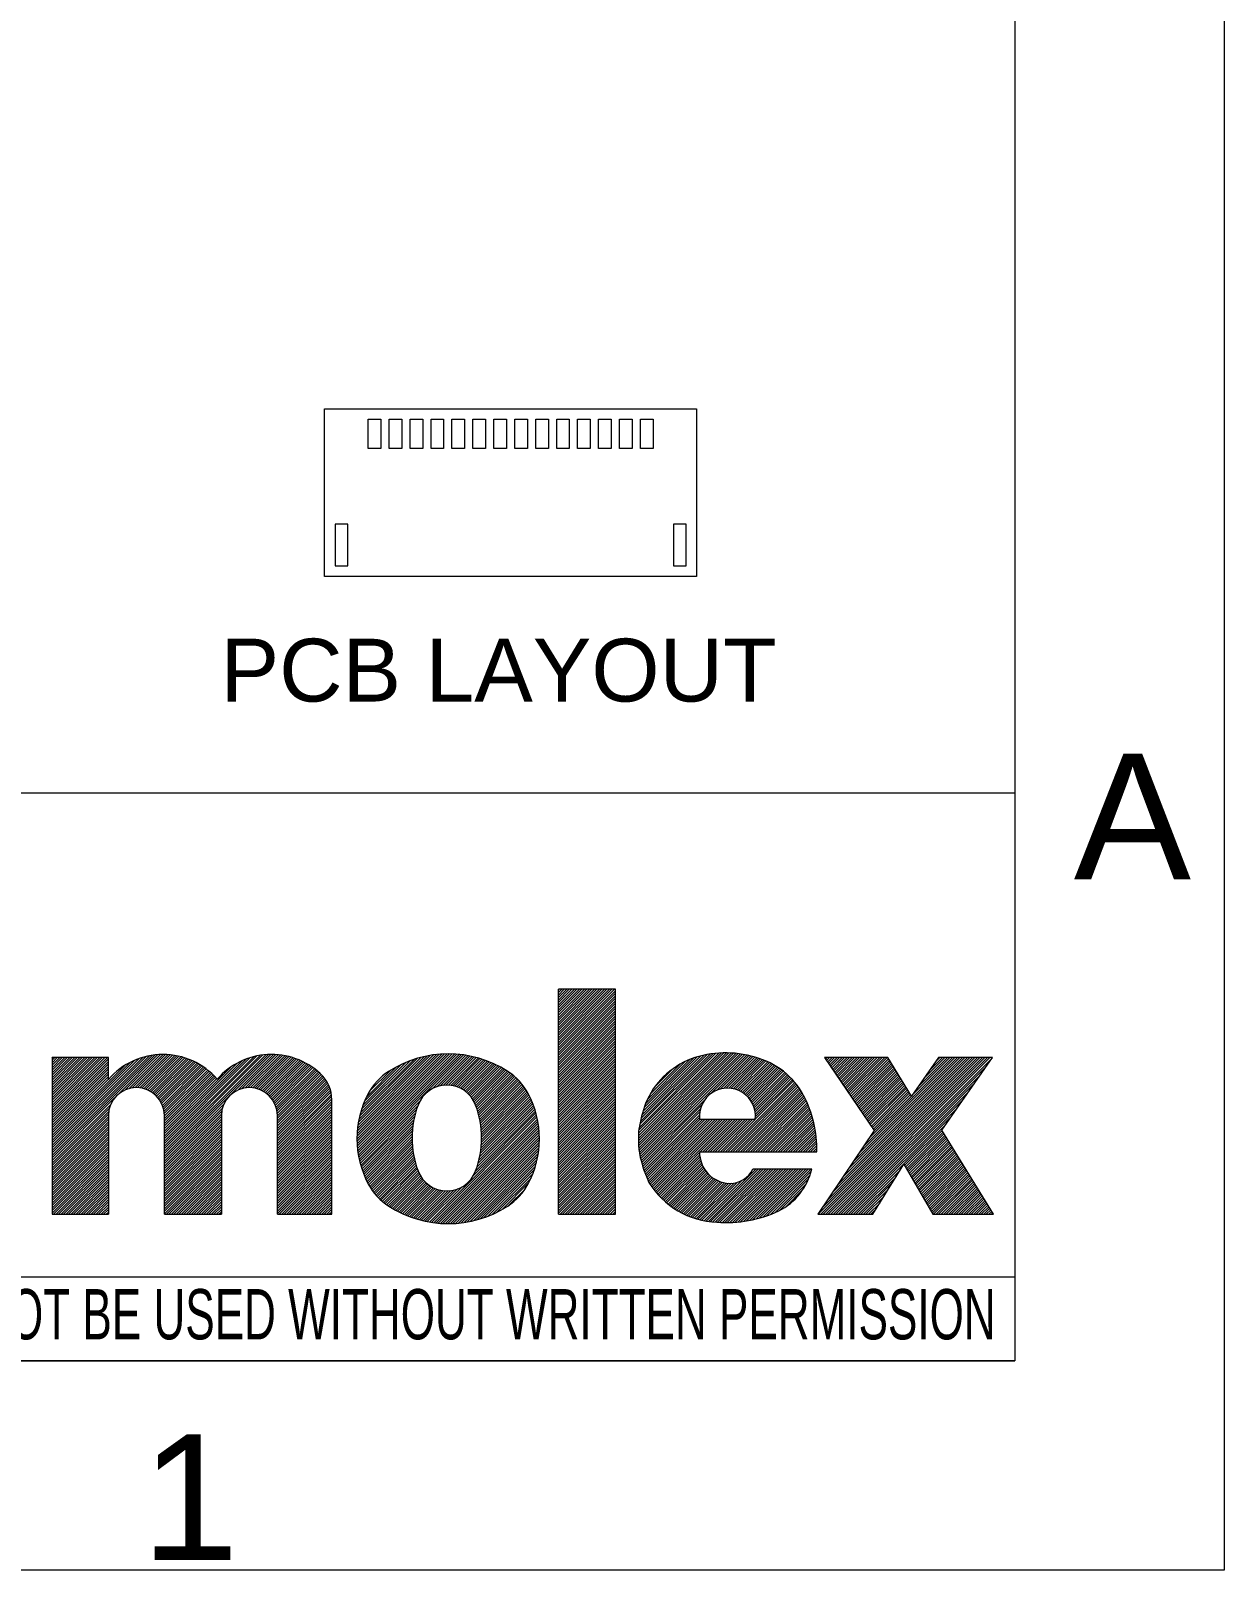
# Model space of a CAD drawing. Header units: millimetres. Extents: x 0 to 100, y 0 to 75.
# Drawn here: x 71.51 to 100, y 0 to 36.75 of the extents above; entities that cross this region are included whole.
import ezdxf

# ---------------------------------------------------------------- set-up
doc = ezdxf.new("R2010")
doc.units = ezdxf.units.MM
doc.layers.add('1', color=7, linetype='Continuous', true_color=0xffffff)
doc.layers.add('256', color=7, linetype='Continuous', true_color=0xffffff)
doc.styles.add('Arial', font='Arial')
doc.styles.add('Arial Unicode MS', font='Arial Unicode MS')

# ---------------------------------------------------------------- blocks, each defined once
blk = doc.blocks.new('HATCH1')
at = {"color": 1, "lineweight": 13}
for p, q in [((84.107715, 13.849075), (84.126319, 13.867679)), ((84.107715, 13.789211), (84.186182, 13.867679)), ((84.107715, 13.729347), (84.246046, 13.867679)), ((84.107715, 13.669484), (84.30591, 13.867679)), ((84.107715, 13.60962), (84.365773, 13.867679)), ((84.107715, 13.549756), (84.425637, 13.867679)), ((84.107715, 13.489893), (84.485501, 13.867679)), ((84.107715, 13.430029), (84.545364, 13.867679)), ((84.107715, 13.370165), (84.605228, 13.867679)), ((84.107715, 13.310302), (84.665092, 13.867679)), ((84.107715, 13.250438), (84.724955, 13.867679)), ((84.107715, 13.190574), (84.784819, 13.867679)), ((84.107715, 13.130711), (84.844683, 13.867679)), ((84.107715, 13.070847), (84.904546, 13.867679)), ((84.107715, 13.010983), (84.96441, 13.867679)), ((84.107715, 12.95112), (85.024274, 13.867679)), ((84.107715, 12.891256), (85.084137, 13.867679)), ((84.107715, 12.831392), (85.144001, 13.867679)), ((84.107715, 12.771529), (85.203865, 13.867679)), ((84.107715, 12.711665), (85.263728, 13.867679)), ((84.107715, 12.651802), (85.323592, 13.867679)), ((84.107715, 12.591938), (85.383456, 13.867679)), ((84.107715, 12.532074), (85.443319, 13.867679)), ((84.107715, 12.472211), (85.470664, 13.83516)), ((84.107715, 12.412347), (85.470664, 13.775296)), ((84.107715, 12.352483), (85.470664, 13.715433)), ((84.107715, 12.29262), (85.470664, 13.655569)), ((84.107715, 12.232756), (85.470664, 13.595705)), ((84.107715, 12.172892), (85.470664, 13.535842)), ((84.107715, 12.113029), (85.470664, 13.475978)), ((84.107715, 12.053165), (85.470664, 13.416114)), ((84.107715, 11.993301), (85.470664, 13.356251)), ((84.107715, 11.933438), (85.470664, 13.296387)), ((84.107715, 11.873574), (85.470664, 13.236523)), ((84.107715, 11.81371), (85.470664, 13.17666)), ((84.107715, 11.753847), (85.470664, 13.116796)), ((84.107715, 11.693983), (85.470664, 13.056932)), ((84.107715, 11.634119), (85.470664, 12.997069)), ((84.107715, 11.574256), (85.470664, 12.937205)), ((84.107715, 11.514392), (85.470664, 12.877341)), ((84.107715, 11.454528), (85.470664, 12.817478)), ((84.107715, 11.394665), (85.470664, 12.757614)), ((84.107715, 11.334801), (85.470664, 12.69775)), ((84.107715, 11.274937), (85.470664, 12.637887)), ((84.107715, 11.215074), (85.470664, 12.578023)), ((84.107715, 11.15521), (85.470664, 12.518159)), ((72.017676, 9.84063), (74.479896, 12.30285)), ((72.017676, 9.900493), (74.411199, 12.294017)), ((72.017676, 9.960357), (74.338984, 12.281666)), ((72.017676, 10.020221), (74.262548, 12.265093)), ((72.017676, 10.080084), (74.18088, 12.243288)), ((72.017676, 12.235176), (72.019509, 12.237009)), ((72.017676, 12.175313), (72.079373, 12.237009)), ((72.017676, 12.115449), (72.139236, 12.237009)), ((72.017676, 12.055585), (72.1991, 12.237009)), ((72.017676, 11.995722), (72.258963, 12.237009)), ((72.017676, 11.935858), (72.318827, 12.237009)), ((72.017676, 11.875994), (72.378691, 12.237009)), ((72.017676, 11.816131), (72.438554, 12.237009)), ((72.017676, 11.756267), (72.498418, 12.237009)), ((72.017676, 11.696403), (72.558282, 12.237009)), ((72.017676, 11.63654), (72.618145, 12.237009)), ((72.017676, 11.576676), (72.678009, 12.237009)), ((72.017676, 11.516812), (72.737873, 12.237009)), ((72.017676, 11.456949), (72.797736, 12.237009)), ((72.017676, 11.397085), (72.8576, 12.237009)), ((72.017676, 11.337221), (72.917464, 12.237009)), ((72.017676, 11.277358), (72.977327, 12.237009)), ((72.017676, 11.217494), (73.037191, 12.237009)), ((72.017676, 11.15763), (73.097055, 12.237009)), ((72.017676, 11.097767), (73.156918, 12.237009)), ((72.017676, 11.037903), (73.216782, 12.237009)), ((72.017676, 10.978039), (73.276646, 12.237009)), ((72.017676, 10.918176), (73.336509, 12.237009)), ((72.017676, 10.139948), (74.092429, 12.214701)), ((72.017676, 10.858312), (73.3644, 12.205037)), ((72.017676, 10.199812), (73.994589, 12.176725)), ((72.017676, 10.798448), (73.3644, 12.145173)), ((73.609969, 11.373059), (74.545588, 12.308679)), ((73.762404, 11.465631), (74.608665, 12.311892)), ((73.854778, 11.498141), (74.669429, 12.312792)), ((73.930554, 11.514054), (74.728119, 12.311618)), ((73.997015, 11.52065), (74.784931, 12.308567)), ((74.057111, 11.520883), (74.840027, 12.303799)), ((74.112393, 11.516301), (74.893539, 12.297448)), ((74.16379, 11.507835), (74.945582, 12.289627)), ((74.211909, 11.49609), (74.996253, 12.280434)), ((74.25717, 11.481487), (75.045634, 12.269951)), ((74.299869, 11.464323), (75.093797, 12.258251)), ((74.340226, 11.444816), (75.140805, 12.245395)), ((74.3784, 11.423126), (75.186713, 12.23144)), ((74.414506, 11.399369), (75.23157, 12.216432)), ((74.448627, 11.373627), (75.275416, 12.200416)), ((74.480816, 11.345951), (75.318291, 12.183427)), ((74.511099, 11.316371), (75.360228, 12.1655)), ((74.539481, 11.28489), (75.401256, 12.146664)), ((74.697324, 9.826413), (77.182133, 12.311223)), ((74.697324, 9.886277), (77.118344, 12.307297)), ((74.697324, 9.946141), (77.051838, 12.300655)), ((74.697324, 10.006004), (76.982196, 12.290877)), ((74.697324, 10.065868), (76.908859, 12.277403)), ((74.697324, 10.125732), (76.831051, 12.259458)), ((74.697324, 10.185595), (76.747637, 12.235908)), ((74.697324, 10.245459), (76.65684, 12.204975)), ((74.697324, 10.305323), (76.555565, 12.163563)), ((76.283554, 11.352779), (77.24353, 12.312756)), ((76.453371, 11.462733), (77.302791, 12.312153)), ((76.547258, 11.496756), (77.360121, 12.30962)), ((76.623759, 11.513394), (77.415692, 12.305327)), ((76.69068, 11.520451), (77.469644, 12.299415)), ((76.751111, 11.521019), (77.522096, 12.292003)), ((76.806655, 11.516699), (77.573149, 12.283193)), ((76.858268, 11.508448), (77.62289, 12.27307)), ((76.906574, 11.49689), (77.671394, 12.261711)), ((76.951998, 11.482451), (77.718726, 12.249179)), ((76.994847, 11.465436), (77.764943, 12.235532)), ((77.035341, 11.446067), (77.810095, 12.220821)), ((77.073644, 11.424506), (77.854226, 12.205088)), ((77.109874, 11.400872), (77.897375, 12.188373)), ((77.144114, 11.375248), (77.939576, 12.17071)), ((77.176418, 11.347689), (77.98086, 12.152131)), ((77.206817, 11.318224), (78.021254, 12.132662)), ((79.295523, 10.29402), (81.322868, 12.321365)), ((79.296169, 10.35453), (81.258493, 12.316854)), ((79.296433, 10.235066), (81.385599, 12.324232)), ((79.298502, 10.416726), (81.19233, 12.310554)), ((79.298785, 10.177554), (81.446812, 12.325582)), ((79.302482, 10.121388), (81.506615, 12.325521)), ((79.302676, 10.480764), (81.124205, 12.302293)), ((79.307441, 10.066484), (81.565099, 12.324141)), ((79.308879, 10.54683), (81.053911, 12.291862)), ((79.313588, 10.012766), (81.622347, 12.321526)), ((79.317335, 10.61515), (80.981195, 12.279011)), ((79.320857, 9.960172), (81.678431, 12.317746)), ((79.328321, 10.686), (80.905747, 12.263426)), ((79.32919, 9.908642), (81.733414, 12.312865)), ((79.338537, 9.858125), (81.787353, 12.306941)), ((79.342186, 10.759728), (80.827173, 12.244715)), ((79.348852, 9.808576), (81.840299, 12.300023)), ((79.359378, 10.836784), (80.744962, 12.222368)), ((79.38049, 10.91776), (80.658435, 12.195705)), ((79.406335, 11.003469), (80.56665, 12.163783)), ((81.091268, 11.491129), (81.892297, 12.292158)), ((81.198746, 11.538742), (81.943389, 12.283386)), ((81.282468, 11.562601), (81.993611, 12.273744)), ((81.3546, 11.57487), (82.042999, 12.263268)), ((81.41929, 11.579696), (82.091581, 12.251987)), ((81.478557, 11.579099), (82.139387, 12.239929)), ((81.533566, 11.574244), (82.186442, 12.22712)), ((81.585058, 11.565873), (82.23277, 12.213584)), ((81.63354, 11.554491), (82.278392, 12.199343)), ((81.67937, 11.540457), (82.323329, 12.184416)), ((81.722812, 11.524036), (82.367598, 12.168822)), ((81.764064, 11.505424), (82.411217, 12.152577)), ((81.803274, 11.48477), (82.454202, 12.135698)), ((84.107715, 11.095346), (85.470664, 12.458296)), ((84.107715, 11.035483), (85.470664, 12.398432)), ((84.107715, 10.975619), (85.470664, 12.338568)), ((84.107715, 10.915755), (85.470664, 12.278705)), ((84.107715, 10.855892), (85.470664, 12.218841)), ((84.107715, 10.796028), (85.470664, 12.158977)), ((86.01425, 10.308016), (88.056458, 12.350225)), ((86.014534, 10.248438), (88.116631, 12.350534)), ((86.015066, 10.368697), (87.994718, 12.348349)), ((86.015863, 10.189903), (88.175351, 12.349391)), ((86.017048, 10.430542), (87.931279, 12.344773)), ((86.018183, 10.132359), (88.232717, 12.346893)), ((86.020268, 10.493626), (87.865982, 12.33934)), ((86.021449, 10.075761), (88.288815, 12.343127)), ((86.028414, 10.022862), (88.34372, 12.338168)), ((86.029172, 10.562393), (87.798639, 12.331861)), ((86.037076, 9.971661), (88.397498, 12.332083)), ((86.044015, 10.637101), (87.729023, 12.322109)), ((86.046557, 9.921278), (88.450208, 12.324929)), ((86.056827, 9.871684), (88.501902, 12.316759)), ((86.060801, 10.71375), (87.656855, 12.309804)), ((86.067858, 9.822852), (88.552627, 12.307621)), ((86.079624, 9.774755), (88.602427, 12.297557)), ((86.079717, 10.792529), (87.581783, 12.294595)), ((86.100986, 10.873663), (87.503356, 12.276032)), ((86.12488, 10.95742), (87.420981, 12.253521)), ((86.151729, 11.044132), (87.333843, 12.226246)), ((86.181944, 11.134211), (87.239771, 12.192039)), ((86.227936, 11.240067), (87.133214, 12.145344)), ((87.736676, 11.371943), (88.651337, 12.286604)), ((87.87829, 11.453693), (88.699394, 12.274797)), ((87.969236, 11.484776), (88.746628, 12.262167)), ((88.044345, 11.50002), (88.793067, 12.248743)), ((88.110398, 11.50621), (88.839799, 12.235611)), ((88.170214, 11.506163), (88.885909, 12.221858)), ((88.225288, 11.501372), (88.931027, 12.207112)), ((88.276523, 11.492744), (88.975191, 12.191412)), ((88.324512, 11.480869), (89.018435, 12.174792)), ((88.369664, 11.466158), (89.06079, 12.157284)), ((88.412274, 11.448904), (89.102283, 12.138913)), ((90.309336, 8.497009), (94.049336, 12.237009)), ((90.369199, 8.497009), (94.109199, 12.237009)), ((90.396782, 8.644319), (93.989472, 12.237009)), ((90.429063, 8.497009), (94.169063, 12.237009)), ((90.483293, 12.202922), (90.51738, 12.237009)), ((90.488927, 8.497009), (94.228927, 12.237009)), ((90.507571, 12.167337), (90.577243, 12.237009)), ((90.519464, 8.826865), (93.929608, 12.237009)), ((90.531849, 12.131751), (90.637107, 12.237009)), ((90.54879, 8.497009), (94.28879, 12.237009)), ((90.556127, 12.096165), (90.696971, 12.237009)), ((90.580405, 12.06058), (90.756834, 12.237009)), ((90.604683, 12.024994), (90.816698, 12.237009)), ((90.608654, 8.497009), (94.348654, 12.237009)), ((90.628961, 11.989408), (90.876562, 12.237009)), ((90.642147, 9.009412), (93.869745, 12.237009)), ((90.653239, 11.953823), (90.936425, 12.237009)), ((90.668518, 8.497009), (94.408518, 12.237009)), ((90.677517, 11.918237), (90.996289, 12.237009)), ((90.701795, 11.882651), (91.056153, 12.237009)), ((90.726073, 11.847066), (91.116016, 12.237009)), ((90.728381, 8.497009), (94.466303, 12.234931)), ((90.750351, 11.81148), (91.17588, 12.237009)), ((90.76483, 9.191958), (93.809881, 12.237009)), ((90.774629, 11.775894), (91.235744, 12.237009)), ((90.798907, 11.740309), (91.295607, 12.237009)), ((90.823185, 11.704723), (91.355471, 12.237009)), ((90.847463, 11.669138), (91.415335, 12.237009)), ((90.871741, 11.633552), (91.475198, 12.237009)), ((90.887513, 9.374505), (93.750017, 12.237009)), ((90.896019, 11.597966), (91.535062, 12.237009)), ((90.920297, 11.562381), (91.594926, 12.237009)), ((90.944575, 11.526795), (91.654789, 12.237009)), ((90.968853, 11.491209), (91.714653, 12.237009)), ((90.993131, 11.455624), (91.774517, 12.237009)), ((91.010196, 9.557051), (93.690154, 12.237009)), ((91.017409, 11.420038), (91.83438, 12.237009)), ((91.041687, 11.384452), (91.894244, 12.237009)), ((91.065965, 11.348867), (91.954108, 12.237009)), ((91.090243, 11.313281), (91.986119, 12.209157)), ((91.114521, 11.277696), (92.008893, 12.172067)), ((91.132879, 9.739598), (93.63029, 12.237009)), ((91.138799, 11.24211), (92.031667, 12.134978)), ((91.255561, 9.922144), (93.570426, 12.237009)), ((91.378244, 10.104691), (93.510563, 12.237009)), ((92.543779, 11.330089), (93.450699, 12.237009)), ((92.682875, 11.529049), (93.390836, 12.237009)), ((92.821971, 11.728009), (93.330972, 12.237009)), ((92.961068, 11.926969), (93.271108, 12.237009)), ((93.100164, 12.125929), (93.211245, 12.237009)), ((72.017676, 10.259675), (73.882268, 12.124268)), ((72.017676, 10.738585), (73.3644, 12.085309)), ((72.017676, 10.319539), (73.742189, 12.044052)), ((72.017676, 10.678721), (73.3644, 12.025446)), ((72.017676, 10.618857), (73.3644, 11.965582)), ((72.017676, 10.558994), (73.3644, 11.905718)), ((72.017676, 10.49913), (73.3644, 11.845855)), ((72.017676, 10.439266), (73.3644, 11.785991)), ((74.565944, 11.251489), (75.4414, 12.126945)), ((74.590444, 11.216125), (75.480686, 12.106367)), ((74.612911, 11.178728), (75.519132, 12.08495)), ((74.633242, 11.139195), (75.556758, 12.062712)), ((74.651295, 11.097385), (75.593579, 12.039669)), ((74.666876, 11.053102), (75.629609, 12.015836)), ((74.67972, 11.006082), (75.664861, 11.991224)), ((74.689458, 10.955957), (75.699344, 11.965843)), ((74.695565, 10.902201), (75.733067, 11.939703)), ((74.697324, 10.365186), (76.437378, 12.10524)), ((74.697324, 10.42505), (76.282866, 12.010592)), ((74.697324, 10.844096), (75.766038, 11.91281)), ((74.697324, 10.784232), (75.798262, 11.88517)), ((74.697324, 10.724368), (75.829744, 11.856788)), ((74.697324, 10.664505), (75.860485, 11.827666)), ((74.697324, 10.604641), (75.890488, 11.797805)), ((74.697324, 10.544777), (75.919753, 11.767207)), ((77.235315, 11.286859), (78.060783, 12.112327)), ((77.261896, 11.253576), (78.099467, 12.091147)), ((77.286517, 11.218333), (78.137325, 12.069141)), ((77.30911, 11.181063), (78.174374, 12.046327)), ((77.329575, 11.141664), (78.210629, 12.022718)), ((77.347771, 11.099996), (78.246102, 11.998327)), ((77.363509, 11.055871), (78.280803, 11.973165)), ((77.376529, 11.009027), (78.314743, 11.947241)), ((77.386469, 10.959104), (78.347928, 11.920562)), ((77.392817, 10.905587), (78.380364, 11.893135)), ((77.39483, 10.847737), (78.412057, 11.864964)), ((77.39483, 10.787873), (78.442806, 11.835849)), ((77.39483, 10.72801), (78.472093, 11.805273)), ((77.39483, 10.668146), (78.499889, 11.773205)), ((79.438085, 11.095082), (80.46823, 12.125227)), ((79.477538, 11.194399), (80.361019, 12.07788)), ((79.527735, 11.304459), (80.241264, 12.017989)), ((79.595962, 11.43255), (80.101196, 11.937784)), ((79.755597, 11.652049), (79.880177, 11.776629)), ((81.840553, 11.462186), (82.496566, 12.118199)), ((81.875985, 11.437754), (82.538324, 12.100093)), ((81.909629, 11.411535), (82.579487, 12.081392)), ((81.941523, 11.383565), (82.620067, 12.062109)), ((81.971687, 11.353865), (82.660075, 12.042253)), ((82.000123, 11.322438), (82.69952, 12.021834)), ((82.026817, 11.289268), (82.738411, 12.000861)), ((82.051734, 11.254321), (82.776757, 11.979344)), ((82.074823, 11.217546), (82.814565, 11.957288)), ((82.096006, 11.178865), (82.851842, 11.934702)), ((82.11518, 11.138176), (82.888596, 11.911592)), ((82.132241, 11.095374), (82.924689, 11.887822)), ((82.14808, 11.051349), (82.959856, 11.863125)), ((82.16314, 11.006545), (82.994104, 11.837509)), ((82.177395, 10.960937), (83.027443, 11.810985)), ((82.19082, 10.914498), (83.059884, 11.783561)), ((84.107715, 10.736164), (85.470664, 12.099114)), ((84.107715, 10.676301), (85.470664, 12.03925)), ((84.107715, 10.616437), (85.470664, 11.979386)), ((84.107715, 10.556573), (85.470664, 11.919523)), ((84.107715, 10.49671), (85.470664, 11.859659)), ((84.107715, 10.436846), (85.470664, 11.799796)), ((86.293081, 11.365075), (87.008205, 12.0802)), ((86.399289, 11.531147), (86.842133, 11.973991)), ((88.452554, 11.429321), (89.142938, 12.119704)), ((88.490662, 11.407565), (89.182777, 12.099679)), ((88.526712, 11.383751), (89.221819, 12.078858)), ((88.560783, 11.357959), (89.260082, 12.057258)), ((88.592929, 11.330241), (89.297582, 12.034893)), ((88.623176, 11.300624), (89.334331, 12.011779)), ((88.651527, 11.269112), (89.370342, 11.987926)), ((88.677964, 11.235685), (89.405625, 11.963346)), ((88.702444, 11.200301), (89.44019, 11.938047)), ((88.724895, 11.162889), (89.474044, 11.912038)), ((88.745216, 11.123346), (89.507194, 11.885324)), ((88.763266, 11.081532), (89.539644, 11.857911)), ((88.778851, 11.037253), (89.5714, 11.829802)), ((88.791708, 10.990247), (89.602463, 11.801002)), ((88.801471, 10.940146), (89.632837, 11.771512)), ((90.788245, 8.497009), (94.326932, 12.035697)), ((90.848109, 8.497009), (94.187562, 11.836463)), ((91.163077, 11.206524), (92.054441, 12.097888)), ((91.187355, 11.170939), (92.077215, 12.060799)), ((91.211633, 11.135353), (92.099989, 12.023709)), ((91.235911, 11.099767), (92.122763, 11.98662)), ((91.260189, 11.064182), (92.145538, 11.94953)), ((91.284467, 11.028596), (92.168312, 11.912441)), ((91.308745, 10.99301), (92.191086, 11.875351)), ((91.333023, 10.957425), (92.21386, 11.838262)), ((91.357301, 10.921839), (92.236634, 11.801172)), ((91.381579, 10.886254), (92.259408, 11.764082)), ((72.017676, 10.379403), (73.3644, 11.726127)), ((74.697324, 10.484914), (75.948279, 11.735868)), ((77.39483, 10.608282), (78.526176, 11.739629)), ((77.39483, 10.548419), (78.550928, 11.704517)), ((77.39483, 10.488555), (78.574103, 11.667828)), ((77.39483, 10.428691), (78.595646, 11.629507)), ((77.39483, 10.368828), (78.615484, 11.589482)), ((77.39483, 10.308964), (78.633525, 11.547659)), ((77.39483, 10.2491), (78.649649, 11.503919)), ((77.39483, 10.189237), (78.663705, 11.458111)), ((77.39483, 10.129373), (78.675498, 11.410041)), ((82.203383, 10.867197), (83.091432, 11.755246)), ((82.21505, 10.819001), (83.122093, 11.726043)), ((82.225785, 10.769872), (83.151867, 11.695954)), ((82.235546, 10.719769), (83.180756, 11.664979)), ((82.244287, 10.668646), (83.208755, 11.633115)), ((82.251956, 10.616451), (83.235861, 11.600356)), ((82.258494, 10.563127), (83.262064, 11.566696)), ((82.263838, 10.508606), (83.287356, 11.532124)), ((82.267911, 10.452815), (83.311723, 11.496627)), ((82.270627, 10.395669), (83.335149, 11.46019)), ((82.27189, 10.337068), (83.357617, 11.422794)), ((84.107715, 10.376982), (85.470664, 11.739932)), ((84.107715, 10.317119), (85.470664, 11.680068)), ((84.107715, 10.257255), (85.470664, 11.620205)), ((84.107715, 10.197391), (85.470664, 11.560341)), ((84.107715, 10.137528), (85.470664, 11.500477)), ((84.107715, 10.077664), (85.470664, 11.440614)), ((88.090542, 9.989762), (89.747424, 11.646644)), ((88.150405, 9.989762), (89.774334, 11.613691)), ((88.210269, 9.989762), (89.800541, 11.580035)), ((88.270133, 9.989762), (89.82604, 11.54567)), ((88.329996, 9.989762), (89.850822, 11.510588)), ((88.38986, 9.989762), (89.87488, 11.474782)), ((88.449724, 9.989762), (89.898202, 11.43824)), ((88.509587, 9.989762), (89.920777, 11.400952)), ((88.805481, 10.764565), (89.719816, 11.6789)), ((88.80762, 10.886431), (89.66252, 11.741332)), ((88.809373, 10.828321), (89.691514, 11.710462)), ((90.907972, 8.497009), (94.048192, 11.637229)), ((90.967836, 8.497009), (93.908822, 11.437995)), ((91.405857, 10.850668), (92.282182, 11.726993)), ((91.430135, 10.815082), (92.304957, 11.689903)), ((91.454413, 10.779497), (92.327731, 11.652814)), ((91.478691, 10.743911), (92.350505, 11.615724)), ((91.50297, 10.708325), (92.373279, 11.578635)), ((91.527248, 10.67274), (92.396053, 11.541545)), ((91.551526, 10.637154), (92.418827, 11.504456)), ((91.575804, 10.601568), (92.441601, 11.467366)), ((91.600082, 10.565983), (92.464376, 11.430277)), ((91.62436, 10.530397), (92.48715, 11.393187)), ((72.017676, 9.780766), (73.510364, 11.273455)), ((72.017676, 9.720902), (73.417792, 11.121019)), ((72.017676, 9.661039), (73.385282, 11.028645)), ((74.697324, 9.76655), (76.22815, 11.297376)), ((74.697324, 9.706686), (76.118197, 11.127559)), ((74.697324, 9.646822), (76.084174, 11.033672)), ((77.39483, 10.069509), (78.684776, 11.359456)), ((77.39483, 10.009646), (78.691201, 11.306017)), ((77.39483, 9.949782), (78.694311, 11.249263)), ((77.39483, 9.889918), (78.694506, 11.189594)), ((77.39483, 9.830055), (78.694506, 11.129731)), ((77.39483, 9.770191), (78.694506, 11.069867)), ((79.360092, 9.759953), (80.795997, 11.195857)), ((79.372222, 9.712219), (80.748159, 11.088155)), ((82.188913, 9.715317), (83.525335, 11.051739)), ((82.210019, 9.796287), (83.509513, 11.095781)), ((82.227112, 9.873244), (83.492953, 11.139085)), ((82.240811, 9.946807), (83.475676, 11.181672)), ((82.251582, 10.017441), (83.4577, 11.223559)), ((82.259785, 10.085508), (83.43904, 11.264763)), ((82.265706, 10.151293), (83.419712, 11.305298)), ((82.269576, 10.215026), (83.39973, 11.34518)), ((82.271584, 10.276898), (83.379103, 11.384417)), ((84.107715, 10.0178), (85.470664, 11.38075)), ((84.107715, 9.957937), (85.470664, 11.320886)), ((84.107715, 9.898073), (85.470664, 11.261023)), ((84.107715, 9.838209), (85.470664, 11.201159)), ((84.107715, 9.778346), (85.470664, 11.141295)), ((84.107715, 9.718482), (85.470664, 11.081432)), ((86.092103, 9.72737), (87.60503, 11.240296)), ((86.105274, 9.680677), (87.523279, 11.098682)), ((88.569451, 9.989762), (89.942593, 11.362905)), ((88.629315, 9.989762), (89.96351, 11.323958)), ((88.689178, 9.989762), (89.983547, 11.284131)), ((88.749042, 9.989762), (90.003054, 11.243774)), ((88.808905, 9.989762), (90.022021, 11.202878)), ((88.868769, 9.989762), (90.04044, 11.161433)), ((88.928633, 9.989762), (90.0583, 11.11943)), ((88.988496, 9.989762), (90.07559, 11.076856)), ((89.04836, 9.989762), (90.092298, 11.0337)), ((91.0277, 8.497009), (93.769451, 11.238761)), ((91.087563, 8.497009), (93.630081, 11.039527)), ((91.500927, 10.287237), (92.532698, 11.319008)), ((91.62361, 10.469784), (92.509924, 11.356098)), ((72.017676, 9.601175), (73.36937, 10.952869)), ((72.017676, 9.541311), (73.362773, 10.886409)), ((72.017676, 9.481448), (73.361975, 10.825747)), ((72.017676, 9.421584), (73.361975, 10.765884)), ((72.017676, 9.361721), (73.361975, 10.70602)), ((74.697324, 9.586959), (76.067536, 10.957171)), ((74.697324, 9.527095), (76.060478, 10.890249)), ((74.697324, 9.467231), (76.059481, 10.829389)), ((74.697324, 9.407368), (76.059481, 10.769525)), ((74.697324, 9.347504), (76.059481, 10.709661)), ((77.39483, 9.710327), (78.694506, 11.010003)), ((77.39483, 9.650464), (78.694506, 10.95014)), ((77.39483, 9.5906), (78.694506, 10.890276)), ((77.39483, 9.530736), (78.694506, 10.830412)), ((77.39483, 9.470873), (78.694506, 10.770549)), ((77.39483, 9.411009), (78.694506, 10.710685)), ((79.385208, 9.665341), (80.716852, 10.996984)), ((79.399018, 9.619288), (80.691491, 10.91176)), ((79.413627, 9.574033), (80.670886, 10.831292)), ((79.429008, 9.52955), (80.654213, 10.754755)), ((79.445139, 9.485817), (80.640873, 10.681551)), ((81.025562, 8.312512), (83.580783, 10.867733)), ((81.07703, 8.304116), (83.592547, 10.819633)), ((81.129421, 8.296643), (83.603408, 10.77063)), ((81.182778, 8.290137), (83.613325, 10.720684)), ((81.237149, 8.284644), (83.622257, 10.669752)), ((82.078335, 9.425149), (83.568149, 10.914963)), ((82.130841, 9.537518), (83.554678, 10.961355)), ((82.162936, 9.629477), (83.540398, 11.006939)), ((84.107715, 9.658619), (85.470664, 11.021568)), ((84.107715, 9.598755), (85.470664, 10.961704)), ((84.107715, 9.538891), (85.470664, 10.901841)), ((84.107715, 9.479028), (85.470664, 10.841977)), ((84.107715, 9.419164), (85.470664, 10.782113)), ((84.107715, 9.3593), (85.470664, 10.72225)), ((84.107715, 9.299437), (85.470664, 10.662386)), ((86.119115, 9.634654), (87.492196, 11.007736)), ((86.133609, 9.589285), (87.476952, 10.932628)), ((86.148739, 9.544551), (87.470762, 10.866574)), ((86.164489, 9.500438), (87.47081, 10.806758)), ((86.180845, 9.45693), (87.484394, 10.760478)), ((86.197793, 9.414014), (87.544257, 10.760478)), ((86.215321, 9.371678), (87.604121, 10.760478)), ((86.233416, 9.32991), (87.663985, 10.760478)), ((86.252069, 9.288699), (87.723848, 10.760478)), ((86.272208, 9.248974), (87.783712, 10.760478)), ((86.295332, 9.212234), (87.843576, 10.760478)), ((86.319144, 9.176183), (87.903439, 10.760478)), ((86.343636, 9.140811), (87.963303, 10.760478)), ((86.368798, 9.10611), (88.023167, 10.760478)), ((86.394625, 9.072073), (88.08303, 10.760478)), ((86.42111, 9.038695), (88.142894, 10.760478)), ((86.448249, 9.00597), (88.202758, 10.760478)), ((87.491905, 9.989762), (88.262621, 10.760478)), ((87.551769, 9.989762), (88.322485, 10.760478)), ((87.611632, 9.989762), (88.382349, 10.760478)), ((87.671496, 9.989762), (88.442212, 10.760478)), ((87.73136, 9.989762), (88.502076, 10.760478)), ((87.791223, 9.989762), (88.56194, 10.760478)), ((87.851087, 9.989762), (88.621803, 10.760478)), ((87.910951, 9.989762), (88.681667, 10.760478)), ((87.970814, 9.989762), (88.741531, 10.760478)), ((88.030678, 9.989762), (88.801394, 10.760478)), ((89.108224, 9.989762), (90.108411, 10.98995)), ((89.168087, 9.989762), (90.123916, 10.94559)), ((89.227951, 9.989762), (90.138797, 10.900608)), ((89.287815, 9.989762), (90.153038, 10.854986)), ((89.347678, 9.989762), (90.166623, 10.808707)), ((89.407542, 9.989762), (90.179532, 10.761752)), ((89.467406, 9.989762), (90.191745, 10.714102)), ((89.527269, 9.989762), (90.203241, 10.665734)), ((91.147427, 8.497009), (93.490711, 10.840293)), ((72.017676, 9.301857), (73.361975, 10.646156)), ((72.017676, 9.241993), (73.361975, 10.586293)), ((72.017676, 9.18213), (73.361975, 10.526429)), ((72.017676, 9.122266), (73.361975, 10.466565)), ((72.017676, 9.062402), (73.361975, 10.406702)), ((72.017676, 9.002539), (73.361975, 10.346838)), ((74.697324, 9.28764), (76.059481, 10.649798)), ((74.697324, 9.227777), (76.059481, 10.589934)), ((74.697324, 9.167913), (76.059481, 10.53007)), ((74.697324, 9.108049), (76.059481, 10.470207)), ((74.697324, 9.048186), (76.059481, 10.410343)), ((74.697324, 8.988322), (76.059481, 10.350479)), ((74.697324, 8.928458), (76.059481, 10.290616)), ((77.39483, 9.351145), (78.694506, 10.650821)), ((77.39483, 9.291282), (78.694506, 10.590958)), ((77.39483, 9.231418), (78.694506, 10.531094)), ((77.39483, 9.171554), (78.694506, 10.47123)), ((77.39483, 9.111691), (78.694506, 10.411367)), ((77.39483, 9.051827), (78.694506, 10.351503)), ((77.39483, 8.991963), (78.694506, 10.291639)), ((79.461999, 9.442814), (80.630415, 10.61123)), ((79.479569, 9.40052), (80.622489, 10.54344)), ((79.497832, 9.358919), (80.616815, 10.477903)), ((79.516771, 9.317995), (80.613169, 10.414393)), ((79.536373, 9.277733), (80.611365, 10.352725)), ((79.556623, 9.238119), (80.611246, 10.292743)), ((81.292586, 8.280218), (83.630154, 10.617786)), ((81.349151, 8.276919), (83.636964, 10.564732)), ((81.406909, 8.274813), (83.642625, 10.510529)), ((81.465935, 8.273976), (83.647069, 10.45511)), ((81.526318, 8.274495), (83.650219, 10.398396)), ((81.588154, 8.276468), (83.651984, 10.340297)), ((84.107715, 9.239573), (85.470664, 10.602522)), ((84.107715, 9.179709), (85.470664, 10.542659)), ((84.107715, 9.119846), (85.470664, 10.482795)), ((84.107715, 9.059982), (85.470664, 10.422931)), ((84.107715, 9.000118), (85.470664, 10.363068)), ((84.107715, 8.940255), (85.470664, 10.303204)), ((89.587133, 9.989762), (90.213995, 10.616624)), ((89.646997, 9.989762), (90.223981, 10.566747)), ((89.70686, 9.989762), (90.233172, 10.516074)), ((89.766724, 9.989762), (90.241536, 10.464574)), ((89.826588, 9.989762), (90.249039, 10.412214)), ((89.886451, 9.989762), (90.255645, 10.358956)), ((89.946315, 9.989762), (90.261313, 10.30476)), ((92.368574, 9.658293), (93.351341, 10.641059)), ((92.390629, 9.620484), (93.266619, 10.496474)), ((92.412684, 9.582675), (93.289367, 10.459358)), ((92.434739, 9.544867), (93.312115, 10.422243)), ((92.456794, 9.507058), (93.334863, 10.385127)), ((92.478849, 9.46925), (93.357612, 10.348012)), ((92.500904, 9.431441), (93.38036, 10.310897)), ((72.017676, 8.942675), (73.361975, 10.286974)), ((72.017676, 8.882811), (73.361975, 10.227111)), ((72.017676, 8.822948), (73.361975, 10.167247)), ((72.017676, 8.763084), (73.361975, 10.107383)), ((72.017676, 8.70322), (73.361975, 10.04752)), ((72.017676, 8.643357), (73.361975, 9.987656)), ((72.017676, 8.583493), (73.361975, 9.927792)), ((74.697324, 8.868595), (76.059481, 10.230752)), ((74.697324, 8.808731), (76.059481, 10.170888)), ((74.697324, 8.748867), (76.059481, 10.111025)), ((74.697324, 8.689004), (76.059481, 10.051161)), ((74.697324, 8.62914), (76.059481, 9.991297)), ((74.697324, 8.569276), (76.059481, 9.931434)), ((77.39483, 8.9321), (78.694506, 10.231776)), ((77.39483, 8.872236), (78.694506, 10.171912)), ((77.39483, 8.812372), (78.694506, 10.112048)), ((77.39483, 8.752509), (78.694506, 10.052185)), ((77.39483, 8.692645), (78.694506, 9.992321)), ((77.39483, 8.632782), (78.694506, 9.932457)), ((79.577561, 9.199194), (80.612682, 10.234315)), ((79.599452, 9.161221), (80.61556, 10.177329)), ((79.622315, 9.124221), (80.619784, 10.121689)), ((79.646129, 9.088171), (80.625269, 10.06731)), ((79.670876, 9.053054), (80.631941, 10.014119)), ((79.696543, 9.018857), (80.639737, 9.962051)), ((81.651559, 8.280009), (83.652261, 10.280711)), ((81.716666, 8.285252), (83.650931, 10.219517)), ((81.78363, 8.292352), (83.647853, 10.156576)), ((81.852638, 8.301496), (83.64286, 10.091719)), ((81.923914, 8.312909), (83.635751, 10.024746)), ((81.997734, 8.326866), (83.626281, 9.955412)), ((84.107715, 8.880391), (85.470664, 10.24334)), ((84.107715, 8.820527), (85.470664, 10.183477)), ((84.107715, 8.760664), (85.470664, 10.123613)), ((84.107715, 8.7008), (85.470664, 10.063749)), ((84.107715, 8.640936), (85.470664, 10.003886)), ((84.107715, 8.581073), (85.470664, 9.944022)), ((86.476037, 8.973894), (87.475379, 9.973236)), ((90.006179, 9.989762), (90.265996, 10.24958)), ((90.066042, 9.989762), (90.269646, 10.193365)), ((90.125906, 9.989762), (90.272205, 10.136061)), ((90.18577, 9.989762), (90.273611, 10.077603)), ((90.245633, 9.989762), (90.273794, 10.017922)), ((92.522959, 9.393632), (93.403108, 10.273781)), ((92.545014, 9.355824), (93.425856, 10.236666)), ((92.567069, 9.318015), (93.448604, 10.19955)), ((92.589124, 9.280207), (93.471353, 10.162435)), ((92.611179, 9.242398), (93.494101, 10.125319)), ((92.633235, 9.204589), (93.516849, 10.088204)), ((92.65529, 9.166781), (93.539597, 10.051088)), ((92.677345, 9.128972), (93.562345, 10.013973)), ((92.6994, 9.091163), (93.585093, 9.976857)), ((92.721455, 9.053355), (93.607842, 9.939742)), ((72.017676, 8.523629), (73.361975, 9.867929)), ((72.050919, 8.497009), (73.361975, 9.808065)), ((72.110783, 8.497009), (73.361975, 9.748201)), ((72.170647, 8.497009), (73.361975, 9.688338)), ((72.23051, 8.497009), (73.361975, 9.628474)), ((72.290374, 8.497009), (73.361975, 9.56861)), ((74.697324, 8.509413), (76.059481, 9.87157)), ((74.744784, 8.497009), (76.059481, 9.811706)), ((74.804648, 8.497009), (76.059481, 9.751843)), ((74.864511, 8.497009), (76.059481, 9.691979)), ((74.924375, 8.497009), (76.059481, 9.632115)), ((74.984239, 8.497009), (76.059481, 9.572252)), ((77.39483, 8.572918), (78.694506, 9.872594)), ((77.39483, 8.513054), (78.694506, 9.81273)), ((77.438649, 8.497009), (78.694506, 9.752866)), ((77.498513, 8.497009), (78.694506, 9.693003)), ((77.558376, 8.497009), (78.694506, 9.633139)), ((77.61824, 8.497009), (78.694506, 9.573275)), ((79.723117, 8.985567), (80.648598, 9.911048)), ((79.750589, 8.953176), (80.658473, 9.86106)), ((79.778953, 8.921676), (80.669318, 9.812041)), ((79.808205, 8.891064), (80.68109, 9.76395)), ((79.838342, 8.861338), (80.693754, 9.71675)), ((79.869366, 8.832498), (80.707276, 9.670408)), ((79.901279, 8.804548), (80.721626, 9.624895)), ((79.934087, 8.777492), (80.736777, 9.580182)), ((82.074441, 8.343709), (83.614145, 9.883413)), ((82.154472, 8.363876), (83.598958, 9.808362)), ((82.238399, 8.38794), (83.580219, 9.72976)), ((82.326999, 8.416675), (83.557255, 9.646932)), ((82.421367, 8.45118), (83.529125, 9.558938)), ((84.107715, 8.521209), (85.470664, 9.884158)), ((84.143379, 8.497009), (85.470664, 9.824295)), ((84.203242, 8.497009), (85.470664, 9.764431)), ((84.263106, 8.497009), (85.470664, 9.704567)), ((84.32297, 8.497009), (85.470664, 9.644704)), ((84.382833, 8.497009), (85.470664, 9.58484)), ((86.504471, 8.942464), (87.478316, 9.916309)), ((86.53355, 8.911679), (87.484172, 9.862302)), ((86.563272, 8.881538), (87.494275, 9.812541)), ((86.593636, 8.852039), (87.505513, 9.763916)), ((86.624644, 8.823183), (87.521727, 9.720265)), ((86.656298, 8.794973), (87.53794, 9.676615)), ((86.688598, 8.76741), (87.557798, 9.636609)), ((86.721549, 8.740497), (87.57947, 9.598418)), ((86.755156, 8.71424), (87.601142, 9.560226)), ((87.582494, 8.344305), (88.814201, 9.576012)), ((87.633346, 8.335293), (88.874065, 9.576012)), ((87.685398, 8.327482), (88.933929, 9.576012)), ((87.738725, 8.320945), (88.993792, 9.576012)), ((87.79341, 8.315766), (89.053656, 9.576012)), ((87.849551, 8.312044), (89.11352, 9.576012)), ((87.906316, 8.308945), (89.173383, 9.576012)), ((87.962349, 8.305115), (89.233247, 9.576012)), ((88.019437, 8.302339), (89.293111, 9.576012)), ((88.077639, 8.300677), (89.352974, 9.576012)), ((88.137021, 8.300196), (89.412838, 9.576012)), ((88.197657, 8.300968), (89.472701, 9.576012)), ((88.259631, 8.303078), (89.532565, 9.576012)), ((88.323039, 8.306622), (89.592429, 9.576012)), ((88.387991, 8.311711), (89.652292, 9.576012)), ((88.454615, 8.318471), (89.712156, 9.576012)), ((88.523062, 8.327054), (89.77202, 9.576012)), ((88.593507, 8.337636), (89.831883, 9.576012)), ((88.666164, 8.350429), (89.891747, 9.576012)), ((88.739041, 9.560716), (88.754338, 9.576012)), ((88.741288, 8.365689), (89.951611, 9.576012)), ((88.819198, 8.383736), (90.011474, 9.576012)), ((88.900294, 8.404968), (90.071338, 9.576012)), ((88.985092, 8.429902), (90.131202, 9.576012)), ((91.207291, 8.497009), (92.269795, 9.559514)), ((92.74351, 9.015546), (93.63059, 9.902626)), ((92.765565, 8.977738), (93.653338, 9.865511)), ((92.78762, 8.939929), (93.676086, 9.828395)), ((92.809675, 8.90212), (93.698834, 9.79128)), ((92.83173, 8.864312), (93.721583, 9.754164)), ((92.853785, 8.826503), (93.744331, 9.717049)), ((92.87584, 8.788695), (93.767079, 9.679933)), ((92.897895, 8.750886), (93.789827, 9.642818)), ((92.91995, 8.713077), (93.812575, 9.605703)), ((92.942005, 8.675269), (93.835324, 9.568587)), ((72.350238, 8.497009), (73.361975, 9.508747)), ((72.410101, 8.497009), (73.361975, 9.448883)), ((72.469965, 8.497009), (73.361975, 9.389019)), ((72.529829, 8.497009), (73.361975, 9.329156)), ((72.589692, 8.497009), (73.361975, 9.269292)), ((72.649556, 8.497009), (73.361975, 9.209428)), ((75.044102, 8.497009), (76.059481, 9.512388)), ((75.103966, 8.497009), (76.059481, 9.452525)), ((75.16383, 8.497009), (76.059481, 9.392661)), ((75.223693, 8.497009), (76.059481, 9.332797)), ((75.283557, 8.497009), (76.059481, 9.272934)), ((75.343421, 8.497009), (76.059481, 9.21307)), ((77.678103, 8.497009), (78.694506, 9.513412)), ((77.737967, 8.497009), (78.694506, 9.453548)), ((77.797831, 8.497009), (78.694506, 9.393684)), ((77.857694, 8.497009), (78.694506, 9.333821)), ((77.917558, 8.497009), (78.694506, 9.273957)), ((77.977422, 8.497009), (78.694506, 9.214093)), ((79.967797, 8.751338), (80.752704, 9.536245)), ((80.002419, 8.726097), (80.769994, 9.493672)), ((80.037967, 8.701781), (80.789406, 9.45322)), ((80.074382, 8.678332), (80.810814, 9.414764)), ((80.111354, 8.655441), (80.834117, 9.378203)), ((80.148854, 8.633077), (80.859241, 9.343464)), ((80.186887, 8.611246), (80.886137, 9.310497)), ((80.22546, 8.589956), (80.914773, 9.279269)), ((80.264583, 8.569215), (80.945136, 9.249769)), ((80.304263, 8.549032), (80.977231, 9.222)), ((80.34451, 8.529415), (81.011079, 9.195984)), ((82.52315, 8.493099), (83.494443, 9.464392)), ((82.635026, 8.545111), (83.451001, 9.361087)), ((82.76195, 8.612172), (83.394868, 9.24509)), ((84.442697, 8.497009), (85.470664, 9.524976)), ((84.502561, 8.497009), (85.470664, 9.465113)), ((84.562424, 8.497009), (85.470664, 9.405249)), ((84.622288, 8.497009), (85.470664, 9.345385)), ((84.682152, 8.497009), (85.470664, 9.285522)), ((84.742015, 8.497009), (85.470664, 9.225658)), ((86.789422, 8.688642), (87.627531, 9.526752)), ((86.824355, 8.663712), (87.654299, 9.493656)), ((86.859961, 8.639455), (87.681362, 9.460855)), ((86.89625, 8.61588), (87.713092, 9.432722)), ((86.933231, 8.592997), (87.744822, 9.404588)), ((86.970914, 8.570816), (87.777479, 9.377381)), ((87.009312, 8.549351), (87.814247, 9.354286)), ((87.048439, 8.528614), (87.851016, 9.331191)), ((87.08831, 8.508621), (87.889995, 9.310307)), ((87.128941, 8.489389), (87.932099, 9.292546)), ((87.170352, 8.470936), (87.974202, 9.274786)), ((87.212564, 8.453284), (88.02133, 9.26205)), ((87.2556, 8.436456), (88.069327, 9.250184)), ((87.299485, 8.420478), (88.121234, 9.242227)), ((87.344248, 8.405377), (88.176038, 9.237167)), ((87.389922, 8.391187), (88.237018, 9.238284)), ((87.436541, 8.377943), (88.301696, 9.243098)), ((87.484145, 8.365684), (88.382309, 9.263847)), ((87.53278, 8.354454), (88.484752, 9.306427)), ((89.074277, 8.459224), (90.138823, 9.52377)), ((89.168797, 8.49388), (90.113248, 9.438331)), ((89.270023, 8.535242), (90.077944, 9.343163)), ((89.38084, 8.586196), (90.027071, 9.232427)), ((91.267154, 8.497009), (92.172517, 9.402372)), ((91.327018, 8.497009), (92.075238, 9.24523)), ((92.96406, 8.63746), (93.858072, 9.531472)), ((92.986115, 8.599652), (93.88082, 9.494356)), ((93.00817, 8.561843), (93.903568, 9.457241)), ((93.030225, 8.524034), (93.926316, 9.420125)), ((93.063064, 8.497009), (93.949064, 9.38301)), ((93.122928, 8.497009), (93.971813, 9.345894)), ((93.182791, 8.497009), (93.994561, 9.308779)), ((93.242655, 8.497009), (94.017309, 9.271663)), ((93.302519, 8.497009), (94.040057, 9.234548)), ((93.362382, 8.497009), (94.062805, 9.197432)), ((72.70942, 8.497009), (73.361975, 9.149565)), ((72.769283, 8.497009), (73.361975, 9.089701)), ((72.829147, 8.497009), (73.361975, 9.029837)), ((72.889011, 8.497009), (73.361975, 8.969974)), ((72.948874, 8.497009), (73.361975, 8.91011)), ((73.008738, 8.497009), (73.361975, 8.850246)), ((75.403284, 8.497009), (76.059481, 9.153206)), ((75.463148, 8.497009), (76.059481, 9.093343)), ((75.523012, 8.497009), (76.059481, 9.033479)), ((75.582875, 8.497009), (76.059481, 8.973615)), ((75.642739, 8.497009), (76.059481, 8.913752)), ((75.702603, 8.497009), (76.059481, 8.853888)), ((78.037285, 8.497009), (78.694506, 9.15423)), ((78.097149, 8.497009), (78.694506, 9.094366)), ((78.157013, 8.497009), (78.694506, 9.034503)), ((78.216876, 8.497009), (78.694506, 8.974639)), ((78.27674, 8.497009), (78.694506, 8.914775)), ((78.336604, 8.497009), (78.694506, 8.854912)), ((80.385333, 8.510374), (81.046721, 9.171762)), ((80.426744, 8.491922), (81.084218, 9.149396)), ((80.468755, 8.474069), (81.123657, 9.128971)), ((80.511378, 8.456828), (81.165153, 9.110603)), ((80.554627, 8.440214), (81.20886, 9.094446)), ((80.598517, 8.42424), (81.254981, 9.080704)), ((80.643065, 8.408924), (81.303789, 9.069649)), ((80.688287, 8.394283), (81.355658, 9.061654)), ((80.734203, 8.380335), (81.411114, 9.057246)), ((80.780833, 8.367102), (81.470936, 9.057205)), ((80.8282, 8.354605), (81.536359, 9.062763)), ((80.876329, 8.34287), (81.609552, 9.076093)), ((80.925246, 8.331923), (81.695098, 9.101775)), ((80.974979, 8.321793), (81.807443, 9.154257)), ((82.915729, 8.706087), (83.3096, 9.099958)), ((84.801879, 8.497009), (85.470664, 9.165794)), ((84.861743, 8.497009), (85.470664, 9.105931)), ((84.921606, 8.497009), (85.470664, 9.046067)), ((84.98147, 8.497009), (85.470664, 8.986203)), ((85.041334, 8.497009), (85.470664, 8.92634)), ((85.101197, 8.497009), (85.470664, 8.866476)), ((89.52445, 8.669942), (89.943325, 9.088818)), ((91.386882, 8.497009), (91.97796, 9.088088)), ((91.446745, 8.497009), (91.880682, 8.930946)), ((93.422246, 8.497009), (94.085554, 9.160317)), ((93.48211, 8.497009), (94.108302, 9.123201)), ((93.541973, 8.497009), (94.13105, 9.086086)), ((93.601837, 8.497009), (94.153798, 9.04897)), ((93.661701, 8.497009), (94.176546, 9.011855)), ((93.721564, 8.497009), (94.199294, 8.974739)), ((93.781428, 8.497009), (94.222043, 8.937624)), ((93.841292, 8.497009), (94.244791, 8.900509)), ((93.901155, 8.497009), (94.267539, 8.863393)), ((93.961019, 8.497009), (94.290287, 8.826278)), ((73.068602, 8.497009), (73.361975, 8.790383)), ((73.128465, 8.497009), (73.361975, 8.730519)), ((73.188329, 8.497009), (73.361975, 8.670656)), ((73.248193, 8.497009), (73.361975, 8.610792)), ((73.308056, 8.497009), (73.361975, 8.550928)), ((75.762466, 8.497009), (76.059481, 8.794024)), ((75.82233, 8.497009), (76.059481, 8.734161)), ((75.882194, 8.497009), (76.059481, 8.674297)), ((75.942057, 8.497009), (76.059481, 8.614433)), ((76.001921, 8.497009), (76.059481, 8.55457)), ((78.396467, 8.497009), (78.694506, 8.795048)), ((78.456331, 8.497009), (78.694506, 8.735184)), ((78.516195, 8.497009), (78.694506, 8.675321)), ((78.576058, 8.497009), (78.694506, 8.615457)), ((78.635922, 8.497009), (78.694506, 8.555593)), ((85.161061, 8.497009), (85.470664, 8.806612)), ((85.220925, 8.497009), (85.470664, 8.746749)), ((85.280788, 8.497009), (85.470664, 8.686885)), ((85.340652, 8.497009), (85.470664, 8.627022)), ((85.400516, 8.497009), (85.470664, 8.567158)), ((85.460379, 8.497009), (85.470664, 8.507294)), ((91.506609, 8.497009), (91.783404, 8.773804)), ((91.566473, 8.497009), (91.686125, 8.616662)), ((94.020883, 8.497009), (94.313035, 8.789162)), ((94.080746, 8.497009), (94.335784, 8.752047)), ((94.14061, 8.497009), (94.358532, 8.714931)), ((94.200474, 8.497009), (94.38128, 8.677816)), ((94.260337, 8.497009), (94.404028, 8.6407)), ((94.320201, 8.497009), (94.426776, 8.603585)), ((94.380065, 8.497009), (94.449525, 8.566469)), ((94.439928, 8.497009), (94.472273, 8.529354))]:
    blk.add_line(p, q, dxfattribs=at)
blk = doc.blocks.new('TabularNote1')
at = {"layer": '256', "color": 163, "linetype": 'Continuous', "lineweight": 13}
blk.add_line((-90, 2), (0, 2), dxfattribs=at)
at = {"layer": '256', "color": 163, "linetype": 'Continuous', "lineweight": 18}
for p in [(0, 2), (-90, 0)]:
    blk.add_line(p, (0, 0), dxfattribs=at)
at = {"layer": '1', "color": 7, "linetype": 'Continuous', "lineweight": 13, "insert": (-45, 1), "char_height": 1.2, "attachment_point": 5, "line_spacing_factor": 1.047437, "style": 'Arial'}
blk.add_mtext('\\fArial|b0|i0;\\W0.6277;THIS DRAWING CONTAINS INFORMATION THAT IS PROPRIETARY TO MOLEX ELECTRONIC TECHNOLOGIES, LLC AND SHOULD NOT BE USED WITHOUT WRITTEN PERMISSION', dxfattribs=at)
blk = doc.blocks.new('TabularNote2')
at = {"layer": '256', "color": 163, "linetype": 'Continuous', "lineweight": 13}
blk.add_line((-24, 11.555423), (0, 11.555423), dxfattribs=at)
at = {"layer": '256', "color": 163, "linetype": 'Continuous', "lineweight": 18}
for p, q in [((0, 11.555423), (0, 5)), ((0, 5), (0, 0)), ((-24, 0), (0, 0))]:
    blk.add_line(p, q, dxfattribs=at)

msp = doc.modelspace()

# ---------------------------------------------------------------- linework, layer by layer
at = {"layer": '1', "color": 7, "linetype": 'Continuous', "lineweight": 13}
for p, q in [((78.524492, 27.725594), (87.404492, 27.725594)), ((78.524492, 23.725594), (78.524492, 27.725594)), ((87.404492, 27.725594), (87.404492, 23.725594)), ((79.564492, 26.775594), (79.564492, 27.475594)), ((79.564492, 27.475594), (79.864492, 27.475594)), ((79.864492, 27.475594), (79.864492, 26.775594)), ((80.064492, 26.775594), (80.064492, 27.475594)), ((80.064492, 27.475594), (80.364492, 27.475594)), ((80.364492, 27.475594), (80.364492, 26.775594)), ((80.564492, 26.775594), (80.564492, 27.475594)), ((80.564492, 27.475594), (80.864492, 27.475594)), ((80.864492, 27.475594), (80.864492, 26.775594)), ((81.064492, 26.775594), (81.064492, 27.475594)), ((81.064492, 27.475594), (81.364492, 27.475594)), ((81.364492, 27.475594), (81.364492, 26.775594)), ((81.564492, 26.775594), (81.564492, 27.475594)), ((81.564492, 27.475594), (81.864492, 27.475594)), ((81.864492, 27.475594), (81.864492, 26.775594)), ((82.064492, 26.775594), (82.064492, 27.475594)), ((82.064492, 27.475594), (82.364492, 27.475594)), ((82.364492, 27.475594), (82.364492, 26.775594)), ((82.564492, 26.775594), (82.564492, 27.475594)), ((82.564492, 27.475594), (82.864492, 27.475594)), ((82.864492, 27.475594), (82.864492, 26.775594)), ((83.064492, 26.775594), (83.064492, 27.475594)), ((83.064492, 27.475594), (83.364492, 27.475594)), ((83.364492, 27.475594), (83.364492, 26.775594)), ((83.564492, 26.775594), (83.564492, 27.475594)), ((83.564492, 27.475594), (83.864492, 27.475594)), ((83.864492, 27.475594), (83.864492, 26.775594)), ((84.064492, 26.775594), (84.064492, 27.475594)), ((84.064492, 27.475594), (84.364492, 27.475594)), ((84.364492, 27.475594), (84.364492, 26.775594)), ((84.564492, 26.775594), (84.564492, 27.475594)), ((84.564492, 27.475594), (84.864492, 27.475594)), ((84.864492, 27.475594), (84.864492, 26.775594)), ((85.064492, 26.775594), (85.064492, 27.475594)), ((85.064492, 27.475594), (85.364492, 27.475594)), ((85.364492, 27.475594), (85.364492, 26.775594)), ((85.564492, 26.775594), (85.564492, 27.475594)), ((85.564492, 27.475594), (85.864492, 27.475594)), ((85.864492, 27.475594), (85.864492, 26.775594)), ((86.064492, 26.775594), (86.064492, 27.475594)), ((86.064492, 27.475594), (86.364492, 27.475594)), ((86.364492, 27.475594), (86.364492, 26.775594)), ((79.864492, 26.775594), (79.564492, 26.775594)), ((80.364492, 26.775594), (80.064492, 26.775594)), ((80.864492, 26.775594), (80.564492, 26.775594)), ((81.364492, 26.775594), (81.064492, 26.775594)), ((81.864492, 26.775594), (81.564492, 26.775594)), ((82.364492, 26.775594), (82.064492, 26.775594)), ((82.864492, 26.775594), (82.564492, 26.775594)), ((83.364492, 26.775594), (83.064492, 26.775594)), ((83.864492, 26.775594), (83.564492, 26.775594)), ((84.364492, 26.775594), (84.064492, 26.775594)), ((84.864492, 26.775594), (84.564492, 26.775594)), ((85.364492, 26.775594), (85.064492, 26.775594)), ((85.864492, 26.775594), (85.564492, 26.775594)), ((86.364492, 26.775594), (86.064492, 26.775594)), ((78.774492, 24.975594), (78.774492, 23.975594)), ((79.074492, 24.975594), (78.774492, 24.975594)), ((79.074492, 23.975594), (79.074492, 24.975594)), ((86.854492, 24.975594), (86.854492, 23.975594)), ((87.154492, 24.975594), (86.854492, 24.975594)), ((87.154492, 23.975594), (87.154492, 24.975594)), ((78.774492, 23.975594), (79.074492, 23.975594)), ((86.854492, 23.975594), (87.154492, 23.975594)), ((87.404492, 23.725594), (78.524492, 23.725594))]:
    msp.add_line(p, q, dxfattribs=at)
at = {"layer": '256', "color": 163, "linetype": 'Continuous', "lineweight": 13}
for p, q in [((100, 75), (100, 0)), ((95, 70), (95, 5)), ((95, 5), (5, 5)), ((100, 0), (0, 0))]:
    msp.add_line(p, q, dxfattribs=at)
at = {"layer": '256', "color": 18, "linetype": 'Continuous', "lineweight": 13}
for p, q in [((84.107715, 8.497009), (84.107715, 13.867679)), ((85.470664, 13.867679), (84.107715, 13.867679)), ((85.470664, 8.497009), (85.470664, 13.867679)), ((72.017676, 12.237009), (72.017676, 8.497009)), ((73.3644, 12.237009), (72.017676, 12.237009)), ((73.3644, 11.717309), (73.3644, 12.237009)), ((91.969016, 12.237009), (90.460037, 12.237009)), ((90.460037, 12.237009), (91.644503, 10.500872)), ((92.534257, 11.316469), (91.969016, 12.237009)), ((93.177822, 12.237009), (92.534257, 11.316469)), ((94.467757, 12.237009), (93.177822, 12.237009)), ((93.258951, 10.508985), (94.467757, 12.237009)), ((78.694506, 8.497009), (78.694506, 11.231021)), ((73.361975, 10.853774), (73.361975, 8.497009)), ((74.697324, 8.497009), (74.697324, 10.853774)), ((76.059481, 10.853774), (76.059481, 8.497009)), ((77.39483, 8.497009), (77.39483, 10.853774)), ((88.805023, 10.760478), (87.474527, 10.760478)), ((91.644503, 10.500872), (90.29778, 8.497009)), ((94.492097, 8.497009), (93.258951, 10.508985)), ((87.474527, 9.989762), (90.27344, 9.989762)), ((90.15175, 9.576012), (88.748234, 9.576012)), ((91.612055, 8.497009), (92.350318, 9.689589)), ((92.350318, 9.689589), (93.04599, 8.497009)), ((72.017676, 8.497009), (73.361975, 8.497009)), ((74.697324, 8.497009), (76.059481, 8.497009)), ((77.39483, 8.497009), (78.694506, 8.497009)), ((84.107715, 8.497009), (85.470664, 8.497009)), ((90.29778, 8.497009), (91.612055, 8.497009)), ((93.04599, 8.497009), (94.492097, 8.497009))]:
    msp.add_line(p, q, dxfattribs=at)
for centre, radius, start, end in [((74.664461, 10.595922), 1.716877, 41.006704, 139.220084), ((77.255684, 10.595922), 1.716877, 47.288936, 138.993296), ((81.474016, 9.702717), 2.623007, 57.186566, 122.828788), ((87.952386, 10.420895), 1.909128, 110.887763, 157.814947), ((88.098957, 9.934631), 2.415968, 73.007315, 110.023703), ((88.337646, 10.467941), 1.837611, 28.206507, 75.265566), ((77.841964, 11.231021), 0.852542, 0, 47.288936), ((80.827647, 10.704579), 1.430731, 122.828788, 151.869708), ((82.120117, 10.704752), 1.430731, 28.1434, 57.186566), ((74.02965, 10.853774), 0.667674, 0, 180), ((76.727156, 10.853774), 0.667674, 0, 180), ((81.441534, 10.845591), 0.734442, 20.636228, 159.363772), ((88.139775, 10.837198), 0.669657, 353.421478, 186.578522), ((81.584685, 10.299844), 2.289169, 151.869708, 208.161552), ((82.841616, 10.318324), 2.230516, 159.363772, 200.636228), ((80.041453, 10.318324), 2.230516, 339.363772, 20.636228), ((81.363172, 10.299844), 2.289169, 331.887881, 28.1434), ((89.935484, 9.825064), 3.97529, 160.656845, 169.85594), ((87.459339, 10.039149), 2.814535, 358.994571, 27.447987), ((89.311868, 10.293992), 3.297649, 175.979403, 184.020597), ((88.795349, 10.464631), 2.801979, 188.245665, 205.471345), ((88.213471, 9.974188), 0.739109, 178.79261, 268.689134), ((88.205328, 9.83804), 0.602831, 269.166864, 334.236232), ((88.707632, 9.905635), 1.481259, 296.337623, 347.142402), ((80.827868, 9.894696), 1.430731, 208.161552, 237.207836), ((81.441534, 9.791058), 0.734442, 200.636228, 339.363772), ((82.120338, 9.895349), 1.430731, 302.850069, 331.887881), ((87.951871, 10.280515), 1.971129, 211.193376, 268.151133), ((81.473597, 10.896971), 2.623007, 237.207836, 302.850069), ((88.130685, 11.178976), 2.878788, 265.169674, 295.38477)]:
    msp.add_arc(centre, radius, start, end, dxfattribs=at)

# ---------------------------------------------------------------- block references
at = {"layer": '256', "color": 7, "linetype": 'Continuous', "lineweight": 13}
for name, p in [('TabularNote2', (94.999993, 7.000074)), ('TabularNote1', (95.000048, 4.999956))]:
    msp.add_blockref(name, p, dxfattribs=at)
at = {"layer": '256', "color": 1, "linetype": 'Continuous', "lineweight": 13}
msp.add_blockref('HATCH1', (0, 0), dxfattribs=at)

# ---------------------------------------------------------------- texts
at = {"layer": '1', "color": 7, "linetype": 'Continuous', "lineweight": 13, "insert": (76.040728, 20.716019), "char_height": 1.5, "attachment_point": 7, "line_spacing_factor": 1.069626, "style": 'Arial Unicode MS'}
msp.add_mtext('\\fArial Unicode MS|b0|i0;\\W1.0000;PCB LAYOUT', dxfattribs=at)
at = {"layer": '256', "color": 7, "linetype": 'Continuous', "lineweight": 13, "char_height": 3, "attachment_point": 7, "line_spacing_factor": 1.047437, "style": 'Arial'}
for s, insert in [('\\fArial|b0|i0;\\W1.0000;A', (96.411319, 16.496884)), ('\\fArial|b0|i0;\\W1.0000;1', (74.143584, 0.240745))]:
    msp.add_mtext(s, dxfattribs=dict(at, insert=insert))

doc.saveas('drawing.dxf')
